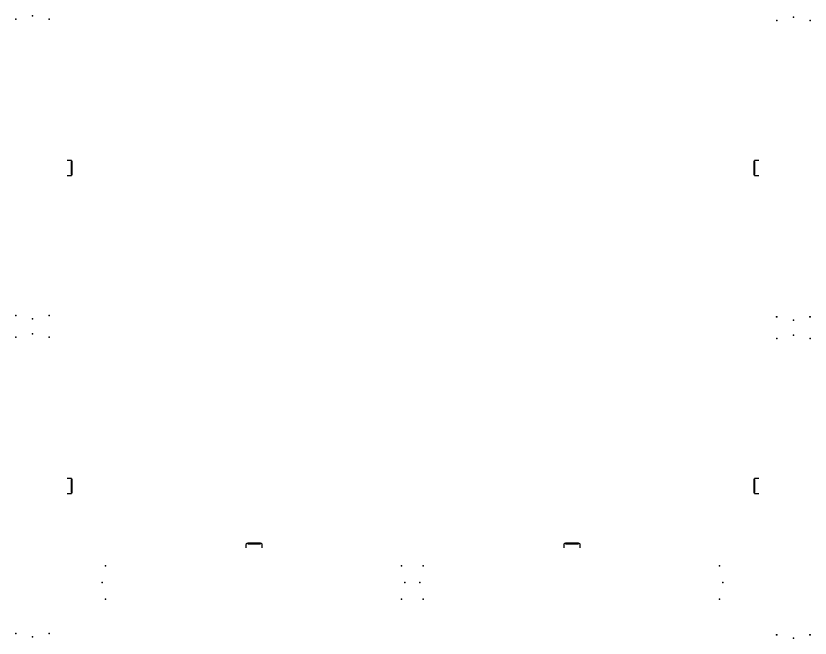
# Model space of a CAD drawing. Header units: inches. Extents: x 162 to 11993, y 18 to 332.
# Drawn here: x 11843.3 to 11993.2, y 53.7 to 171.1 of the extents above; entities that cross this region are included whole.
import ezdxf

# ---------------------------------------------------------------- set-up
doc = ezdxf.new("R2010")
doc.units = ezdxf.units.IN
doc.header["$MEASUREMENT"] = 0
for name, color, linetype in [('AW', 7, 'Continuous'), ('NT3200', 7, 'Continuous'), ('PATA MONZA', 7, 'Continuous')]:
    doc.layers.add(name, color=color, linetype=linetype)

# ---------------------------------------------------------------- blocks, each defined once
blk = doc.blocks.new('AW4011EG2460AB')
at = {"elevation": 0.03}
blk.add_lwpolyline([(0.7243, -0.134), (0.7243, -0.1182, -0.414214), (0.7312, -0.1113), (0.7928, -0.1113), (0.7312, -0.1113), (0.7312, -0.115), (0.7928, -0.115), (0.7928, -0.1113, -0.414214), (0.7997, -0.1182), (0.7997, -0.134)], format="xyb", dxfattribs=at)
blk = doc.blocks.new('NT320524S')
at = {"layer": 'PATA MONZA', "color": 1}
for p in [(-0.0801, 0.0158, 0.6826), (0.0797, 0.0158, 0.6826)]:
    blk.add_point(p, dxfattribs=at)
at = {"layer": 'PATA MONZA', "color": 0, "extrusion": (0, -1, 0)}
blk.add_point((0, 0), dxfattribs=at)
blk = doc.blocks.new('NT322060S')
at = {"layer": 'PATA MONZA', "color": 1}
blk.add_point((0, 0, 0.6853), dxfattribs=at)

msp = doc.modelspace()

# ---------------------------------------------------------------- block references
at = {"layer": 'AW', "xscale": 39.3700787401575, "yscale": 39.3700787401575, "zscale": 39.3700787401575}
for p, rotation in [((11858.24, 172.37, 28.44), 270), ((11978.24, 112.37, 28.44), 90), ((11858.24, 112.37, 28.44), 270), ((11978.24, 52.37, 28.44), 90)]:
    msp.add_blockref('AW4011EG2460AB', p, dxfattribs=dict(at, rotation=rotation))
for p in [(11858.24, 75.99, 28.44), (11918.24, 75.99, 28.44)]:
    msp.add_blockref('AW4011EG2460AB', p, dxfattribs=at)
at = {"layer": 'NT3200', "xscale": 39.3700787401575, "yscale": 39.3700787401575, "zscale": 39.3700787401575}
for name, p, rotation in [('NT320524S', (11846.43, 171.07), 180), ('NT322060S', (11843.28, 170.45), 180), ('NT322060S', (11849.57, 170.45), 180), ('NT320524S', (11990.05, 170.84), 180), ('NT320524S', (11846.43, 111.07), 180), ('NT322060S', (11843.28, 110.45), 180), ('NT322060S', (11849.57, 110.45), 180), ('NT320524S', (11990.05, 110.84), 180), ('NT320524S', (11859.54, 64.18), 270), ('NT322060S', (11860.16, 67.33), 270), ('NT320524S', (11916.71, 64.18), 90), ('NT320524S', (11919.54, 64.18), 270), ('NT322060S', (11920.16, 67.33), 270), ('NT320524S', (11976.71, 64.18), 90), ('NT322060S', (11860.16, 61.04), 270), ('NT322060S', (11920.16, 61.04), 270)]:
    msp.add_blockref(name, p, dxfattribs=dict(at, rotation=rotation))
for name, p in [('NT320524S', (11846.42, 113.9)), ('NT320524S', (11990.04, 113.67)), ('NT322060S', (11986.9, 114.29)), ('NT322060S', (11993.19, 114.29)), ('NT320524S', (11846.42, 53.9)), ('NT320524S', (11990.04, 53.67)), ('NT322060S', (11986.9, 54.29)), ('NT322060S', (11993.19, 54.29))]:
    msp.add_blockref(name, p, dxfattribs=at)

doc.saveas('drawing.dxf')
